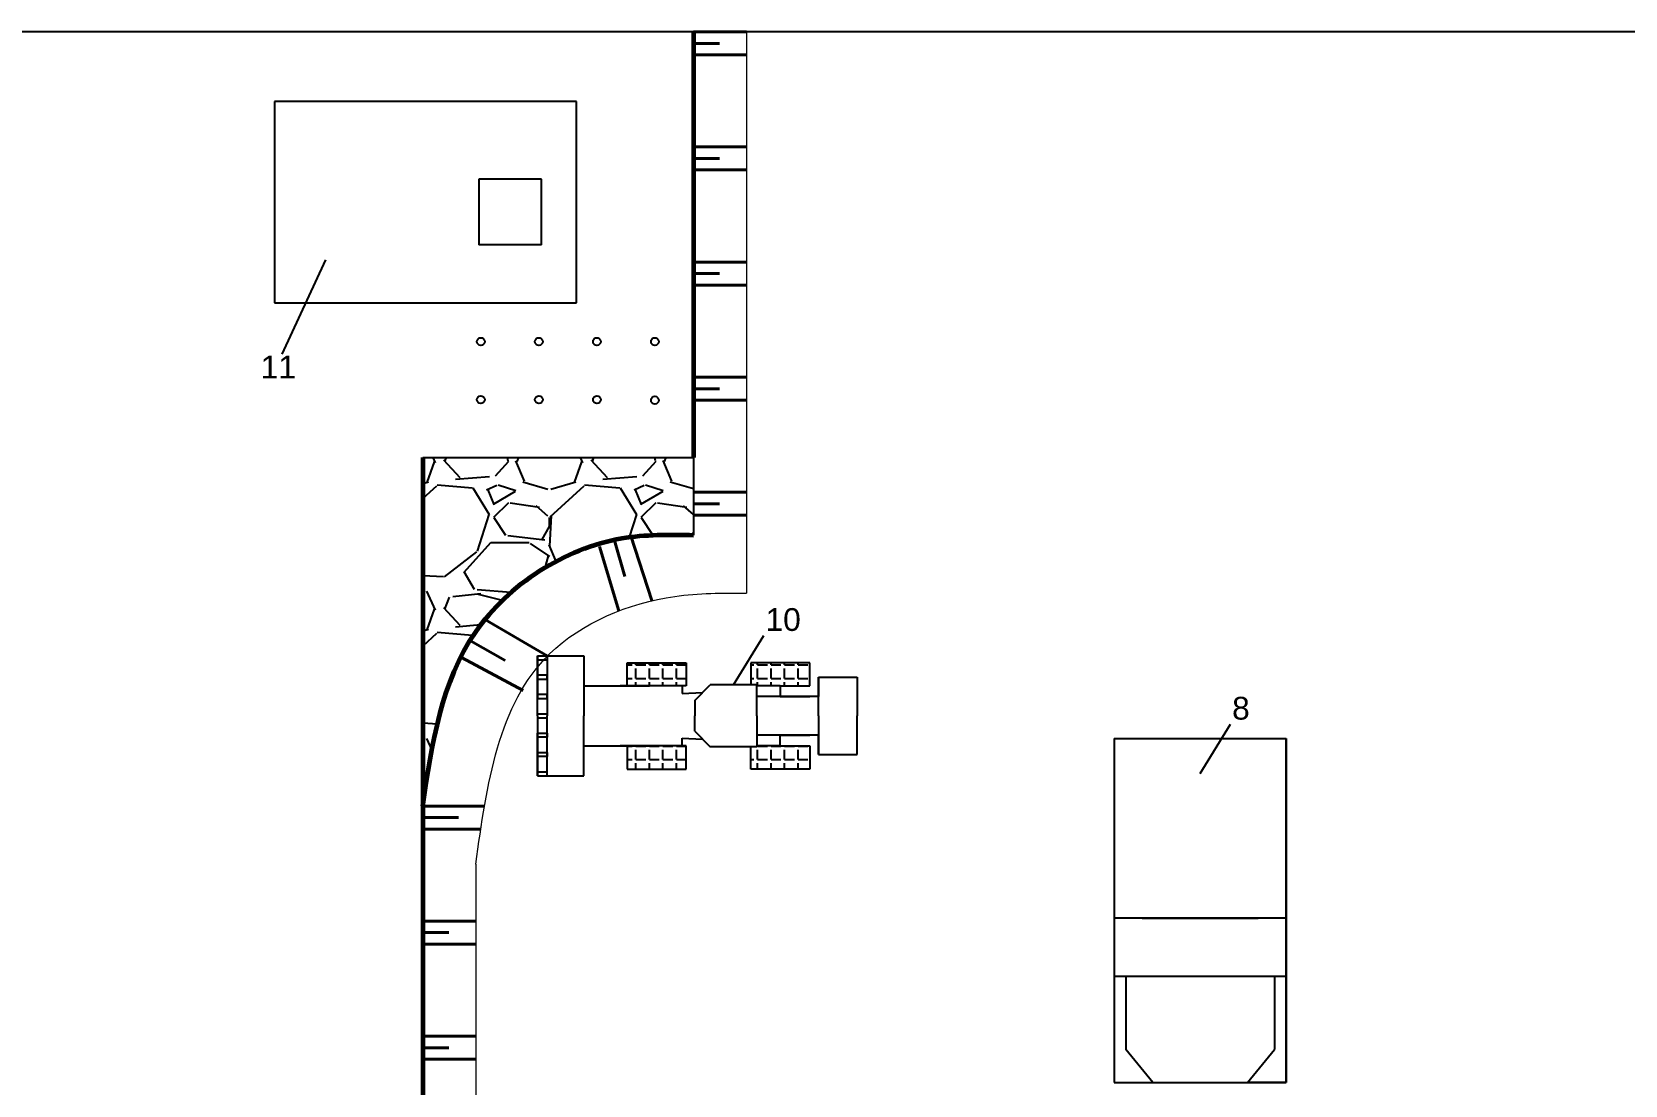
# Model space of a CAD drawing. Header units: millimetres. Extents: x -1735 to 23465, y 152 to 17972.
# Drawn here: x 3854 to 10856, y 8530 to 13156 of the extents above; entities that cross this region are included whole.
import ezdxf

# ---------------------------------------------------------------- set-up
doc = ezdxf.new("R2010")
doc.units = ezdxf.units.MM
doc.styles.get("Standard").update_dxf_attribs({"font": 'arial.ttf'})
pattern_1 = [(0, (-10590.344, -29641.57), (0, 59.3725), [43.18, -16.1925]), (90, (-10590.344, -29641.57), (-59.3725, 4e-15), [43.18, -16.1925])]

msp = doc.modelspace()

# ---------------------------------------------------------------- hatches: boundary and pattern name
h = msp.add_hatch()
h.set_pattern_fill('GRAVEL', color=256, scale=25.5, style=0)
h.set_pattern_definition([(228.0128, (-15429.98, -28244.944), (-5181.604403, -5829.307163), [87.139, -8626.7775]), (184.9697, (-15488.274, -28309.714), (7772.412573, 647.69543), [149.533, -14803.77]), (132.5104, (-15637.245, -28322.67), (6476.995287, -7124.70696), [105.438, -10438.3485]), (267.2737, (-15889.85, -28484.593), (647.697188, 12953.995832), [136.171, -13480.932]), (292.8337, (-15896.325, -28620.61), (-3238.509194, 7772.40442), [133.527, -13219.149]), (357.2737, (-15844.51, -28743.673), (-12953.995832, 647.697188), [136.171, -13480.932]), (37.6942, (-15708.492, -28750.15), (-8420.10532, -6476.994226), [180.0795, -17827.8405]), (72.2553, (-15565.998, -28640.041), (4533.909069, 14249.404133), [170.0136, -16831.3515]), (121.4296, (-15514.182, -28478.116), (-5181.601335, 8420.090096), [136.632, -13526.6025]), (175.2364, (-15585.43, -28361.53), (7124.694404, -647.69392), [155.987, -7643.3445]), (222.3974, (-15740.877, -28348.576), (-7772.400234, -7124.690731), [201.725, -19970.784]), (138.8141, (-15248.625, -28491.07), (-4533.89711, 3886.19402), [68.851, -6816.303]), (171.4692, (-15300.44, -28445.73), (8420.087147, -1295.403264), [130.989, -12967.923]), (225, (-15430, -28426.3), (-1e-13, -647.6996), [91.598, -824.387]), (203.1986, (-15475.32, -28348.58), (3238.51092, 1295.40568), [49.3275, -4883.403]), (291.8014, (-15520.66, -28368.01), (-647.70045, 1943.10125), [69.759, -3418.224]), (30.9638, (-15494.75, -28432.78), (1943.09795, 1295.401), [113.302, -3663.4065]), (161.5651, (-15397.6, -28374.48), (1295.4006, -647.699), [81.928, -1966.2795]), (16.3895, (-15896.325, -28368.007), (6477.003574, 1943.095958), [114.7724, -11362.494]), (70.3462, (-15786.216, -28335.622), (-2590.79278, -7124.689925), [96.288, -9532.461]), (293.1986, (-15397.6, -28244.944), (-1295.40568, 3238.51092), [98.654, -4834.086]), (343.6105, (-15358.734, -28335.622), (-6477.003574, 1943.095958), [114.7724, -11362.494]), (339.444, (-15896.325, -28769.58), (-3238.50402, 1295.39843), [110.679, -5423.2635]), (294.7751, (-15792.693, -28808.443), (-3238.492453, 7124.69669), [92.736, -9180.918]), (66.8014, (-15391.12, -28892.644), (1295.40568, 3238.51092), [98.654, -4834.086]), (17.354, (-15352.257, -28801.966), (-8420.100454, -2590.796092), [108.575, -10748.862]), (69.444, (-15708.49, -28892.644), (-1295.39843, -3238.50402), [55.3396, -5478.624]), (101.3099, (-15429.98, -28892.64), (-647.6968, 2590.7917), [33.026, -3269.61]), (165.9638, (-15436.46, -28860.26), (1943.10137, -647.6989), [133.527, -2537.008]), (186.009, (-15566, -28827.874), (6476.99045, 647.698487), [123.743, -12250.557]), (303.6901, (-15494.75, -28491.07), (-647.7002, 1295.39875), [93.413, -2241.904]), (353.1572, (-15442.935, -28568.794), (11010.904553, -1295.405802), [163.087, -16145.58]), (60.9454, (-15281.01, -28588.225), (-2590.79397, -4533.88919), [66.6845, -6601.797]), (90, (-15248.6, -28529.9), (-647.7, 647.7), [38.862, -608.838]), (120.2564, (-15578.952, -28808.443), (2590.79451, -4533.897713), [89.981, -8908.1445]), (48.0128, (-15624.29, -28730.72), (5181.604403, 5829.307163), [174.278, -8539.644]), (0, (-15507.7, -28601.2), (647.7, 647.7), [168.402, -479.298]), (325.3048, (-15339.303, -28601.18), (-6476.988778, 4533.90043), [102.4106, -10138.6215]), (254.0546, (-15255.1, -28659.47), (-647.70165, -2590.80617), [94.306, -4621.0335]), (207.646, (-15281.01, -28750.15), (-12306.295678, -6477.004074), [153.547, -15201.1875]), (175.4261, (-15417.027, -28821.397), (-8420.101939, 647.696866), [162.4424, -16081.779]), (175.4261, (-15417.027, -28821.397), (-8420.101939, 647.696866), [162.4424, -16081.779])])
edge = h.paths.add_edge_path()
edge.add_line((5572.329, 11285.837), (5572.329, 9755.837))
edge.add_spline(control_points=[(5572.329, 9755.837), (5612.826, 10028.96), (5691.931, 10562.464), (6296.548, 10954.428), (6656.81, 10947.783), (6762.329, 10945.837)], knot_values=[0, 0, 0, 0, 47.03365227, 91.87281529, 110.44591037, 110.44591037, 110.44591037, 110.44591037], degree=3, periodic=0)
edge.add_line((6762.329, 10945.837), (6762.329, 11285.837))
edge.add_line((6762.329, 11285.837), (5572.329, 11285.837))
h = msp.add_hatch()
h.set_pattern_fill('ANGLE', color=256, scale=8.5, style=0)
h.set_pattern_definition(pattern_1)
h.paths.add_polyline_path([(7272.658, 9918.348), (7272.658, 10020.348), (7143.458, 10020.348), (7039.859, 10020.348), (7039.859, 10015.912), (7014.258, 10015.912), (7014.258, 9918.348)])
h.paths.add_polyline_path([(6729.576, 9918.348), (6729.576, 10020.348), (6712.576, 10020.348), (6568.81, 10020.348), (6471.176, 10020.348), (6471.176, 9918.348)])
h.paths.add_polyline_path([(6471.176, 10385.476), (6471.176, 10283.476), (6568.81, 10283.476), (6729.576, 10283.476), (6729.576, 10385.476)])
h = msp.add_hatch()
h.set_pattern_fill('ANGLE', color=256, scale=8.5, style=0)
h.set_pattern_definition(pattern_1)
h.paths.add_polyline_path([(7272.658, 10283.476), (7272.658, 10385.476), (7014.258, 10385.476), (7014.258, 10287.912), (7039.859, 10287.912), (7039.859, 10283.476), (7143.458, 10283.476)])

# ---------------------------------------------------------------- linework, layer by layer
for p, q in [((11124.111, 13155.837), (-128.719, 13155.837)), ((6248.234, 12849.495), (4919.958, 12849.495)), ((4919.958, 12849.495), (4919.958, 11965.495)), ((6248.234, 11965.495), (6248.234, 12849.495)), ((6094.022, 12509.579), (5818.809, 12509.579)), ((5818.809, 12509.579), (5818.809, 12220.579)), ((6094.022, 12220.579), (6094.022, 12509.579)), ((6094.022, 12220.579), (5818.809, 12220.579)), ((5818.809, 12220.579), (5818.809, 12220.579)), ((5144.429, 12154.023), (4952.453, 11740.793)), ((4919.958, 11965.495), (6248.234, 11965.495)), ((6762.329, 11285.837), (6762.329, 11540.837)), ((5572.329, 11285.837), (6762.329, 11285.837)), ((5572.329, 11285.837), (5572.329, 9755.837)), ((5804.902, 11285.837), (5804.902, 11285.837)), ((6762.329, 11285.837), (6762.329, 10945.837)), ((6937.859, 10287.912), (7070.818, 10505.088)), ((6075.81, 10151.912), (6075.81, 10415.041)), ((6075.81, 10415.041), (6279.81, 10415.041)), ((6075.81, 10415.041), (6118.31, 10415.041)), ((6075.81, 10415.041), (6075.81, 10398.041)), ((6075.81, 10398.041), (6118.31, 10398.041)), ((6075.81, 10398.041), (6075.81, 10313.041)), ((6118.31, 10415.041), (6118.31, 10151.912)), ((6279.81, 10415.041), (6279.81, 10151.912)), ((6279.81, 10415.041), (6279.81, 10283.476)), ((6471.176, 10283.476), (6471.176, 10385.476)), ((6471.176, 10385.476), (6729.576, 10385.476)), ((6729.576, 10385.476), (6729.576, 10283.476)), ((7272.658, 10385.476), (7014.258, 10385.476)), ((7014.258, 10385.476), (7014.258, 10287.912)), ((7272.658, 10283.476), (7272.658, 10385.476)), ((6118.31, 10330.041), (6075.81, 10330.041)), ((6075.81, 10313.041), (6118.31, 10313.041)), ((6075.81, 10313.041), (6075.81, 10228.041)), ((6118.31, 10313.041), (6118.31, 10330.041)), ((7311.859, 10151.912), (7311.859, 10321.912)), ((7311.859, 10321.912), (7481.859, 10321.912)), ((7311.859, 10321.912), (7311.859, 10236.912)), ((7481.859, 10321.912), (7481.859, 10151.912)), ((6118.31, 10245.041), (6075.81, 10245.041)), ((6075.81, 10228.041), (6118.31, 10228.041)), ((6118.31, 10228.041), (6118.31, 10245.041)), ((6279.81, 10283.476), (6568.81, 10283.476)), ((6568.81, 10283.476), (6439.61, 10283.476)), ((6729.576, 10283.476), (6568.81, 10283.476)), ((6729.576, 10283.476), (6712.576, 10283.476)), ((6712.576, 10283.476), (6712.576, 10249.476)), ((6712.576, 10249.476), (6801.859, 10253.912)), ((6767.859, 10219.912), (6835.859, 10287.912)), ((7039.859, 10287.912), (6835.859, 10287.912)), ((7039.859, 10151.912), (7039.859, 10287.912)), ((7143.458, 10283.476), (7039.859, 10283.476)), ((7311.859, 10236.912), (7039.859, 10236.912)), ((7143.458, 10283.476), (7272.658, 10283.476)), ((7143.458, 10283.476), (7143.458, 10236.912)), ((7143.458, 10236.912), (7272.658, 10236.912)), ((6075.81, 10151.912), (6075.81, 10160.412)), ((6075.81, 10160.412), (6118.31, 10160.412)), ((6767.859, 10219.912), (6767.859, 10151.912)), ((6075.81, 10151.912), (6075.81, 9888.784)), ((6075.81, 10151.912), (6075.81, 10143.412)), ((6075.81, 10143.412), (6118.31, 10143.412)), ((6118.31, 9888.784), (6118.31, 10151.912)), ((6279.81, 9888.784), (6279.81, 10151.912)), ((6767.859, 10083.912), (6767.859, 10151.912)), ((6767.859, 10083.912), (6835.859, 10015.912)), ((7039.859, 10151.912), (7039.859, 10015.912)), ((7311.859, 10151.912), (7311.859, 9981.912)), ((7481.859, 9981.912), (7481.859, 10151.912)), ((8988.584, 9898.458), (9121.543, 10115.633)), ((6075.81, 9990.784), (6075.81, 10075.784)), ((6075.81, 10075.784), (6118.31, 10075.784)), ((6118.31, 10058.784), (6075.81, 10058.784)), ((6118.31, 10075.784), (6118.31, 10058.784)), ((6279.81, 9888.784), (6279.81, 10020.348)), ((6279.81, 10020.348), (6568.81, 10020.348)), ((6568.81, 10020.348), (6439.61, 10020.348)), ((6471.176, 10020.348), (6471.176, 9918.348)), ((6729.576, 10020.348), (6568.81, 10020.348)), ((6712.576, 10020.348), (6712.576, 10054.348)), ((6712.576, 10054.348), (6801.859, 10049.912)), ((6729.576, 10020.348), (6712.576, 10020.348)), ((6729.576, 9918.348), (6729.576, 10020.348)), ((7039.859, 10015.912), (6835.859, 10015.912)), ((7014.258, 9918.348), (7014.258, 10015.912)), ((7311.859, 10066.912), (7039.859, 10066.912)), ((7143.458, 10020.348), (7039.859, 10020.348)), ((7143.458, 10066.912), (7272.658, 10066.912)), ((7143.458, 10020.348), (7143.458, 10066.912)), ((7143.458, 10020.348), (7272.658, 10020.348)), ((7272.658, 10020.348), (7272.658, 9918.348)), ((7311.859, 9981.912), (7311.859, 10066.912)), ((8610.334, 10052.674), (8610.334, 8541.374)), ((8610.334, 10052.674), (9366.834, 10052.674)), ((9366.834, 8541.374), (9366.834, 10052.674)), ((9366.834, 10052.674), (9366.834, 8541.374)), ((6075.81, 9905.784), (6075.81, 9990.784)), ((6075.81, 9990.784), (6118.31, 9990.784)), ((6118.31, 9973.784), (6075.81, 9973.784)), ((6118.31, 9990.784), (6118.31, 9973.784)), ((7311.859, 9981.912), (7481.859, 9981.912)), ((6075.81, 9888.784), (6075.81, 9905.784)), ((6075.81, 9905.784), (6118.31, 9905.784)), ((6075.81, 9888.784), (6279.81, 9888.784)), ((6075.81, 9888.784), (6118.31, 9888.784)), ((6471.176, 9918.348), (6729.576, 9918.348)), ((7272.658, 9918.348), (7014.258, 9918.348)), ((9366.834, 9263.874), (8610.334, 9263.874)), ((8610.334, 9263.874), (8610.334, 9008.874)), ((8733.584, 9263.874), (9243.584, 9263.874)), ((9366.834, 8541.374), (9366.834, 9263.874)), ((8610.334, 9008.874), (9366.834, 9008.874)), ((8610.334, 9008.874), (8661.334, 9008.874)), ((8661.334, 9008.874), (8661.334, 8685.874)), ((9315.834, 9008.874), (9315.834, 8685.874)), ((8661.334, 8685.874), (8661.334, 8685.874)), ((8780.334, 8541.374), (8661.334, 8685.874)), ((9196.834, 8541.374), (9315.834, 8685.874)), ((9315.834, 8685.874), (9315.834, 8685.874)), ((8610.334, 8541.374), (9366.834, 8541.374)), ((8610.334, 8541.374), (8780.334, 8541.374)), ((8661.334, 8541.374), (8780.334, 8541.374)), ((9366.834, 8541.374), (9196.834, 8541.374))]:
    msp.add_line(p, q)
at = {"lineweight": 60}
for p, q in [((6762.329, 13155.837), (6762.329, 11285.837)), ((5572.329, 11285.837), (5572.329, 2552.087))]:
    msp.add_line(p, q, dxfattribs=at)
at = {"lineweight": 40}
for p, q in [((6994.902, 13155.837), (6762.329, 13155.837)), ((6876.868, 13105.288), (6762.329, 13105.288)), ((6876.868, 13105.288), (6762.329, 13105.288)), ((6994.902, 13054.74), (6762.329, 13054.74)), ((6994.902, 12650.35), (6762.329, 12650.35)), ((6876.868, 12599.802), (6762.329, 12599.802)), ((6994.902, 12549.253), (6762.329, 12549.253)), ((6994.902, 12144.864), (6762.329, 12144.864)), ((6876.868, 12094.315), (6762.329, 12094.315)), ((6994.902, 12043.767), (6762.329, 12043.767)), ((6994.902, 11639.378), (6762.329, 11639.378)), ((6994.902, 11639.378), (6762.329, 11639.378)), ((6876.868, 11588.829), (6762.329, 11588.829)), ((6876.868, 11588.829), (6762.329, 11588.829)), ((6994.902, 11538.281), (6762.329, 11538.281)), ((6994.902, 11538.281), (6762.329, 11538.281)), ((6994.902, 11133.891), (6762.329, 11133.891)), ((6876.868, 11083.343), (6762.329, 11083.343)), ((6994.902, 11032.794), (6762.329, 11032.794)), ((6487.249, 10941.861), (6579.484, 10658.695)), ((6348.897, 10895.764), (6434.543, 10612.598)), ((6414.779, 10922.105), (6460.896, 10764.059)), ((5848.195, 10573.087), (6118.31, 10415.041)), ((5782.313, 10480.893), (5933.841, 10395.285)), ((5742.784, 10408.455), (6012.899, 10263.58)), ((5843.61, 9755.837), (5572.329, 9755.837)), ((5729.368, 9705.288), (5572.329, 9705.288)), ((5686.868, 9705.288), (5572.329, 9705.288)), ((5827.17, 9654.74), (5572.329, 9654.74)), ((5804.902, 9250.35), (5572.329, 9250.35)), ((5686.868, 9199.802), (5572.329, 9199.802)), ((5686.868, 9199.802), (5572.329, 9199.802)), ((5804.902, 9149.253), (5572.329, 9149.253)), ((5804.902, 8744.864), (5572.329, 8744.864)), ((5686.868, 8694.315), (5572.329, 8694.315)), ((5804.902, 8643.767), (5572.329, 8643.767))]:
    msp.add_line(p, q, dxfattribs=at)
at = {"lineweight": 20}
for p, q in [((6994.902, 13155.837), (6994.902, 10690.837)), ((5804.902, 9500.837), (5804.902, 2552.087))]:
    msp.add_line(p, q, dxfattribs=at)
for centre in [(5827.329, 11795.837), (6082.329, 11795.837), (6337.329, 11795.837), (6592.329, 11795.837), (5827.329, 11540.837), (6082.329, 11540.837), (6337.329, 11540.837), (6592.329, 11538.281)]:
    msp.add_circle(centre, 17)
at = {"lineweight": 60}
msp.add_spline([(5572.329, 9755.837), (5804.902, 10520.837), (6446.898, 10931.8), (6762.329, 10945.837)], degree=3, dxfattribs=at)
at = {"lineweight": 20}
msp.add_spline([(5804.902, 9500.837), (6129.458, 10423.841), (6679.472, 10676.8), (6994.902, 10690.837)], degree=3, dxfattribs=at)

# ---------------------------------------------------------------- texts
at = {"char_height": 100, "width": 185.53447, "attachment_point": 1}
for s, insert in [('11', (4859.937, 11734.18)), ('10', (7078.212, 10624.904)), ('8', (9128.937, 10235.45))]:
    msp.add_mtext(s, dxfattribs=dict(at, insert=insert))

doc.saveas('drawing.dxf')
